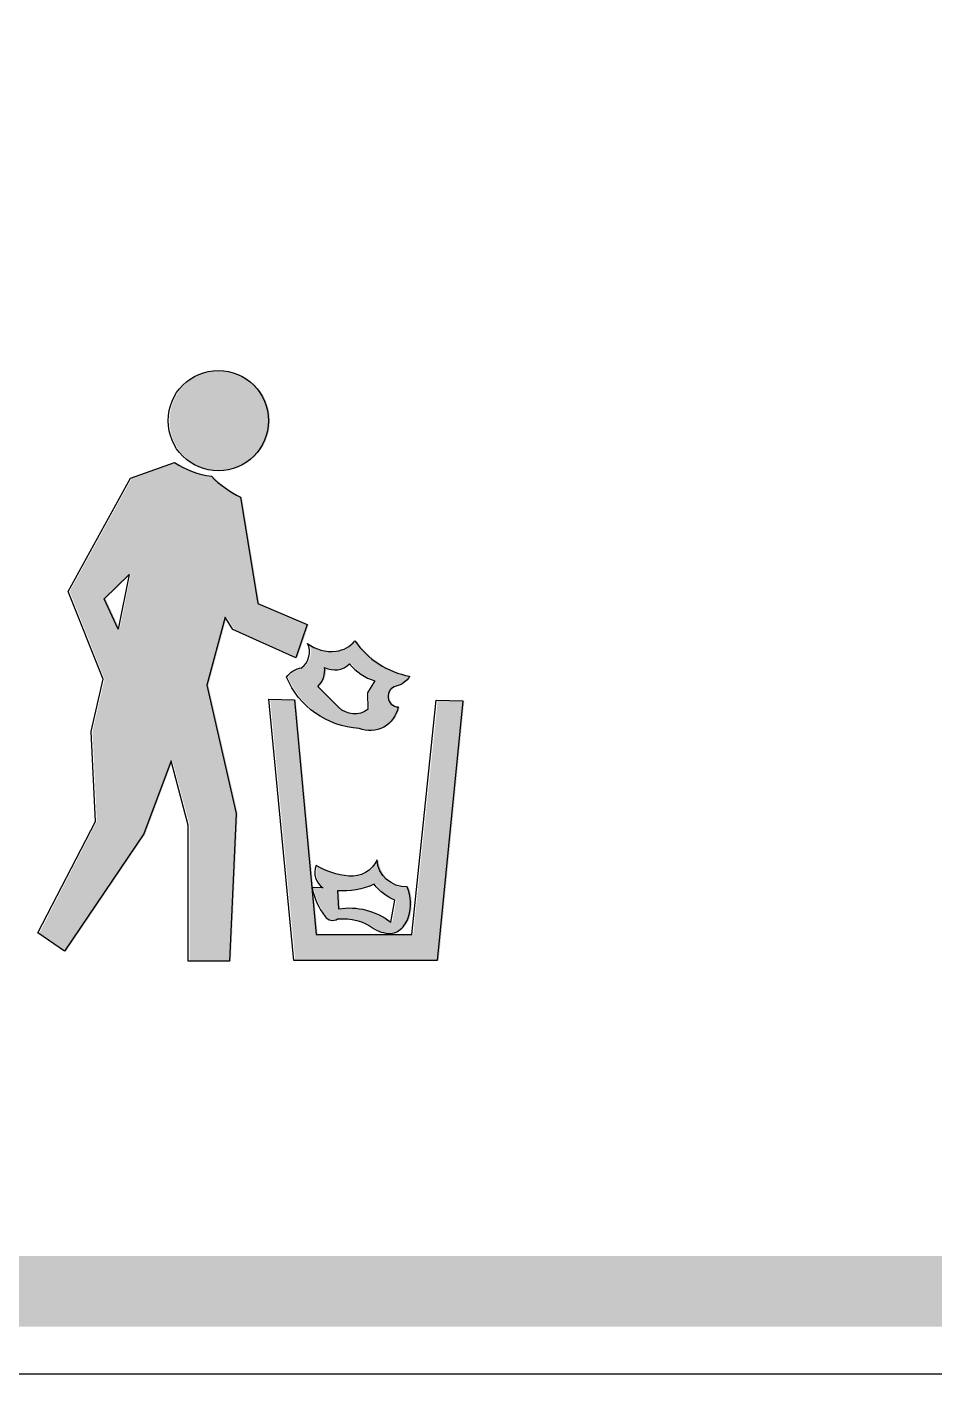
# Model space of a CAD drawing. Extents: x 110 to 260, y 158 to 252.
# Drawn here: x 194.22 to 217.25, y 172.03 to 206.23 of the extents above; entities that cross this region are included whole.
import ezdxf

# ---------------------------------------------------------------- set-up
doc = ezdxf.new("R2010")
doc.units = 0
doc.layers.add('green', color=98, linetype='CONTINUOUS')
doc.layers.add('L35', color=3, linetype='CONTINUOUS')

msp = doc.modelspace()

# ---------------------------------------------------------------- hatches: boundary and pattern name
at = {"layer": 'green'}
h = msp.add_hatch(color=256, dxfattribs=at)
edge = h.paths.add_edge_path(flags=16)
edge.add_line((112.7057923545345, 184.5279980295068), (112.7057923545345, 239.5279980295068))
edge.add_arc((122.2057923545345, 239.5279980295068), 9.5, 90, 180, ccw=False)
edge.add_line((122.2057923545345, 249.0279980295068), (247.2057923545346, 249.0279980295068))
edge.add_arc((247.2057923545346, 239.5279980295068), 9.5, 0, 89.99999999999977, ccw=False)
edge.add_line((256.7057923545345, 239.5279980295068), (256.7057923545345, 184.5279980295068))
edge.add_arc((247.2057923545345, 184.5279980295068), 9.5, 270, 359.99999999999983, ccw=False)
edge.add_line((247.2057923545345, 175.0279980295068), (122.2057923545345, 175.0279980295068))
edge.add_arc((122.2057923545345, 184.5279980295068), 9.499999999999972, 180, 270.0000000000001, ccw=False)
edge = h.paths.add_edge_path()
edge.add_line((110.9057923545345, 184.5279980295068), (110.9057923545345, 239.5279980295068))
edge.add_arc((122.2057923545345, 239.5279980295068), 11.29999999999998, 89.99999999999989, 180, ccw=False)
edge.add_line((122.2057923545345, 250.8279980295068), (247.2057923545346, 250.8279980295067))
edge.add_arc((247.2057923545346, 239.5279980295067), 11.30000000000001, 1.1368683772161603e-13, 90.00000000000023, ccw=False)
edge.add_line((258.5057923545346, 239.5279980295067), (258.5057923545345, 184.5279980295068))
edge.add_arc((247.2057923545345, 184.5279980295067), 11.29999999999995, -90.00000000000011, 1.1368683772161603e-13, ccw=False)
edge.add_line((247.2057923545345, 173.2279980295068), (122.2057923545345, 173.2279980295068))
edge.add_arc((122.2057923545345, 184.5279980295068), 11.29999999999998, 179.9999999999999, 270, ccw=False)
h = msp.add_hatch(color=256, dxfattribs=at)
edge = h.paths.add_edge_path(flags=16)
edge.add_arc((204.0420758875761, 185.1913417220358), 1.214524259576721, 216.8801952627093, 248.4570853564889, ccw=False)
edge.add_arc((202.2822086451959, 186.2500154162384), 1.953694489856934, 265.94388683468264, 293.7991858148484, ccw=False)
edge.add_line((202.1440171641078, 184.3012144324917), (202.1670661710595, 183.840534185719))
edge.add_arc((202.438034809108, 182.1401846247568), 1.72180505059957, 412.14320637075787, 459.05454998646803, ccw=False)
edge.add_line((203.4946893202627, 183.4996307900487), (203.596104998412, 184.061660730287))
edge = h.paths.add_edge_path(flags=17)
edge.add_arc((202.4936612765025, 185.3819987121611), 0.7155213468832904, 264.51074086370306, 335.420249672709, ccw=False)
edge.add_arc((202.6136057890557, 186.6301225379369), 1.969395252250477, 239.0260685339683, 264.51074086370284, ccw=False)
edge.add_arc((202.0125808353679, 184.7606053548171), 0.450463857980398, 516.3150421531005, 598.8913127648964)
edge.add_line((201.7798427591477, 184.3749232639393), (201.4940349461152, 184.3841369180954))
edge.add_arc((203.291339784595, 184.7433131757374), 1.83284267368382, 191.3012051001659, 216.9154685141159)
edge.add_arc((202.0177473232617, 183.7865351242865), 0.2399013698991674, 216.9154685141189, 301.7585384768616)
edge.add_arc((202.2870446250087, 182.2507609644377), 1.339450489858578, 413.95539479911724, 456.1297700238068, ccw=False)
edge.add_arc((203.3915124103648, 183.768444384933), 0.5375716340749008, 233.9553947991178, 261.3105990156755)
edge.add_arc((203.4540033448444, 183.643765571101), 0.4313637057623239, 250.5402949913693, 311.3539105177456)
edge.add_arc((203.2840795976587, 183.8368190649633), 0.6885479419629064, 311.3539105177455, 342.8015854989199)
edge.add_arc((202.8454437755855, 183.9725862325491), 1.147714696203827, 342.8015854989176, 382.0019599155336)
edge.add_arc((203.8749497664641, 185.1340368243712), 0.7322915950319987, 183.8889370154283, 272.70988352094344, ccw=False)
h.paths.add_polyline_path([(205.323863445708, 189.1210033031107), (204.6747316357637, 182.5279980295068), (201.0316449909803, 182.5279980295068), (200.3957607754651, 189.160720201139), (201.0448925854094, 189.1474812518713), (201.6012912343502, 183.1899463467207), (204.0255998258195, 183.1899463467207), (204.6482365261756, 189.1342422523784)])
edge = h.paths.add_edge_path(flags=16)
edge.add_line((203.0849614067016, 189.6270992954398), (202.8994951639647, 189.322603110706))
edge.add_line((202.8994951639647, 189.322603110706), (202.9127427583938, 188.898956181662))
edge.add_arc((202.5736405748235, 189.3713487153608), 0.5815023618150528, 226.1617778154403, 305.67229179960754, ccw=False)
edge.add_line((202.170877787446, 188.9519120289581), (201.6409743273633, 189.4814707028193))
edge.add_arc((201.2076416109118, 189.9090170983835), 0.6087472082130458, 315.385102587208, 365.8735689322936)
edge.add_arc((202.0703819081195, 190.4345131820524), 0.5298123112319826, 240.959086340999, 315.624559799308)
edge.add_arc((203.4516159922048, 190.8419676485879), 1.268992001768046, 217.8119021396567, 253.2058695629328)
edge = h.paths.add_edge_path()
edge.add_arc((204.370726646508, 191.8862377540423), 2.176715982153521, 214.7185130749815, 259.4597907193229)
edge.add_arc((203.4962203433478, 190.0369024144323), 0.5580040709571636, 283.67205253497775, 328.60878979274514, ccw=False)
edge.add_arc((203.6916210131796, 189.233634054051), 0.2686890284215027, 463.67205253498, 627.756510484958)
edge.add_arc((202.9659787883304, 189.0934137901367), 0.7265354476313028, 247.464829477126, 349.8316913928184, ccw=False)
edge.add_arc((202.8106330622635, 190.5525280825684), 2.133728617837479, 202.9720508754111, 266.6926485269927, ccw=False)
edge.add_arc((201.300430565373, 189.4161797220467), 0.5464130966947786, 457.37419057935426, 506.2472863516329, ccw=False)
edge.add_arc((200.9297893269199, 190.3566309014951), 0.4991534010048695, 307.0160583758276, 386.6222782625513)
edge.add_arc((201.9809698864386, 191.3639291573684), 0.9899637861295438, 232.3323431860592, 277.1763536066585)
edge.add_arc((202.0131416329013, 191.1084155423147), 0.7324327613028357, 277.1763536066558, 320.9011920632167)
h.paths.add_polyline_path([(196.8506942804241, 192.3322064985855), (196.5724949559536, 190.9421150173687), (196.2148100649088, 191.7099750794)], flags=16)
edge = h.paths.add_edge_path()
edge.add_line((195.3033771535883, 191.8993417969227), (196.8848721545196, 194.7729159253093))
edge.add_line((196.8848721545196, 194.7729159253093), (198.0042419619566, 195.1731637076432))
edge.add_arc((199.2163882035296, 196.9936615021342), 2.187123848963817, 236.3430412935393, 262.7073845310965)
edge.add_arc((200.8628030441747, 196.7109641351153), 2.694754461102834, 224.4391019335104, 243.9209989423677)
edge.add_line((199.6781620015867, 194.2905659848414), (200.1197482711689, 191.591458829483))
edge.add_line((200.1197482711689, 191.591458829483), (201.3726209651287, 191.0577951029628))
edge.add_line((201.3726209651287, 191.0577951029628), (201.0850764267112, 190.2162483587776))
edge.add_line((201.0850764267112, 190.2162483587776), (199.483042501868, 190.9346419159869))
edge.add_line((199.483042501868, 190.9346419159869), (199.2879230021494, 191.2425248332014))
edge.add_line((199.2879230021494, 191.2425248332014), (198.825728368177, 189.5218683023842))
edge.add_line((198.825728368177, 189.5218683023842), (199.5693023992964, 186.262069857865))
edge.add_line((199.5693023992964, 186.262069857865), (199.3969344063984, 182.5118146304803))
edge.add_line((199.3969344063984, 182.5118146304803), (198.3503750013921, 182.5118146304803))
edge.add_line((198.3503750013921, 182.5118146304803), (198.3503750013921, 185.9671848593956))
edge.add_line((198.3503750013921, 185.9671848593955), (197.9132045437729, 187.5955776785572))
edge.add_line((197.9132045437729, 187.5955776785572), (197.2243299505414, 185.7421224204933))
edge.add_line((197.2243299505414, 185.7421224204933), (195.2106966278332, 182.763354967918))
edge.add_line((195.2106966278332, 182.763354967918), (194.5350696290308, 183.2267187949902))
edge.add_line((194.5350696290308, 183.2267187949902), (195.9923043027981, 186.0598576047199))
edge.add_line((195.9923043027981, 186.0598576047199), (195.883471018132, 188.3444508235903))
edge.add_line((195.883471018132, 188.3444508235903), (196.1881655314605, 189.6683474580182))
edge.add_line((196.1881655314605, 189.6683474580181), (195.3033771535883, 191.8993417969227))
edge = h.paths.add_edge_path()
edge.add_arc((199.1139674699166, 196.2342093999974), 1.274935983415415, 180, 540, ccw=False)

# ---------------------------------------------------------------- linework, layer by layer
for points in [[(195.2659160639471, 191.8993417969227), (196.8474110648783, 194.7729159253093), (197.9667808723154, 195.1731637076432, 0.1155462856969387), (198.9013006816247, 194.8242297113616, 0.08521115570683405), (199.6407009119454, 194.2905659848414), (200.0822871815277, 191.591458829483), (201.3351598754874, 191.0577951029628), (201.04761533707, 190.2162483587776), (199.4455814122268, 190.9346419159869), (199.2504619125081, 191.2425248332014), (198.7882672785357, 189.5218683023842), (199.5318413096551, 186.262069857865), (199.3594733167571, 182.5118146304803), (198.3129139117508, 182.5118146304803), (198.3129139117508, 185.9671848593955), (197.8757434541316, 187.5955776785572), (197.1868688609001, 185.7421224204933), (195.173235538192, 182.763354967918), (194.4976085393895, 183.2267187949902), (195.9548432131569, 186.0598576047199), (195.8460099284907, 188.3444508235903), (196.1507044418193, 189.6683474580181), (195.2659160639471, 191.8993417969227)], [(202.5440919665658, 190.6464997451338, 0.1977390753270655), (203.9350886681879, 189.7462499895248, -0.1986254256732228), (203.5906514508421, 189.4947096520871, 0.8699339360942904), (203.6436417492884, 188.9651509782258, -0.4789419495881471), (202.6500726427284, 188.4223533550969, -0.2854264836088207), (200.8086579683281, 189.7197720909894, -0.2165415255652544), (201.192837968961, 189.9580734791593, 0.3620256425103719), (201.3385614284108, 190.5803048983449, 0.1982049001006464), (202.0671788049295, 190.3817204082033, 0.1931346167044202), (202.5440919665658, 190.6464997451338, 2.999667254393417)], [(203.0475003170604, 189.6270992954398), (202.8620340743234, 189.322603110706), (202.8752816687525, 188.8989561816621, -0.3615533869261997), (202.1334166978048, 188.9519120289581), (201.6035132377221, 189.4814707028193, 0.2239318116403415), (201.7757318860299, 189.971312428427, 0.3378272224877609), (202.4116161015452, 190.0639852239766, 0.1556749185132567), (203.0475003170604, 189.6270992954398, 1.346357062501966)], [(203.1068832615403, 185.0843708670729, -0.3196672786182487), (202.3877540226927, 184.6697586399549, -0.1116584576629694), (201.5625993201596, 184.9415600061431, 0.3767533323162778), (201.7423816695064, 184.3749232639393), (201.456573856474, 184.3841369180954, 0.1122309914302614), (201.7884796834097, 183.6424417012036, 0.3880906547036528), (202.1065560744666, 183.5825532756524, -0.1861261473408412), (203.0377361614154, 183.3337859192915, 0.1199296714876733), (203.2728360957383, 183.2370430780165, 0.2717577821251246), (203.7015478152869, 183.3199655133951, 0.1380840883975057), (203.9043790923155, 183.6332280972726, 0.1727316751989413), (203.8721105142912, 184.4025641259573, -0.408199062248022), (203.1068832615403, 185.0843708670729, 1.194683539185203)]]:
    msp.add_lwpolyline(points, format="xyb", dxfattribs=at)
msp.add_lwpolyline([(196.8132331907828, 192.3322064985855), (196.5350338663124, 190.9421150173687), (196.1773489752676, 191.7099750794), (196.8132331907828, 192.3322064985855)], dxfattribs=at)
msp.add_lwpolyline([(205.2864023560668, 189.1210033031107), (204.6372705461225, 182.5279980295068), (200.9941839013391, 182.5279980295068), (200.3582996858239, 189.160720201139), (201.0074314957681, 189.1474812518713), (201.563830144709, 183.1899463467207), (203.9881387361782, 183.1899463467207), (204.6107754365343, 189.1342422523784)], close=True, dxfattribs=at)
msp.add_lwpolyline([(203.5586439087707, 184.061660730287, -0.1386586907174494), (203.033126375879, 184.4624525515085, -0.1221437145167224), (202.1065560744666, 184.3012144324917), (202.1296050814182, 183.840534185719, -0.2075967589885059), (203.4572282306214, 183.4996307900487)], format="xyb", close=True, dxfattribs=at)
msp.add_circle((199.0765063802753, 196.2342093999974), 1.274935983415415, dxfattribs=at)
at = {"layer": 'L35'}
msp.add_lwpolyline([(109.7057923545345, 184.5279980295068), (109.7057923545345, 239.5279980295068, -0.4142135623730951), (122.2057923545345, 252.0279980295068), (247.2057923545346, 252.0279980295068, -0.414213562373095), (259.7057923545345, 239.5279980295067), (259.7057923545345, 184.5279980295068, -0.4142135623730948), (247.2057923545345, 172.0279980295068), (122.2057923545345, 172.0279980295068, -0.414213562373095)], format="xyb", close=True, dxfattribs=at)

doc.saveas('drawing.dxf')
